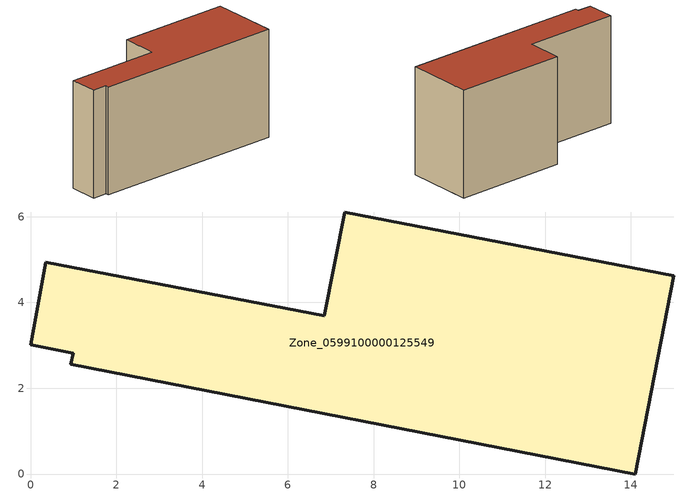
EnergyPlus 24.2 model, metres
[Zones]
Zone_0599100000125549
 floor ground (C_G): 0.94,2.56 0.99,2.82 0,3.01 0.35,4.93 6.85,3.69 7.33,6.11 15,4.62 14.1,0 z0
 wall outside (C_F): 0.99,2.82 0.94,2.56 14.1,0 15,4.62 7.33,6.11 6.85,3.69 0.35,4.93 0,3.01 0.99,2.82 z0:7.48
 roof outside (C_R): 0.94,2.56 14.1,0 15,4.62 7.33,6.11 6.85,3.69 0.35,4.93 0,3.01 0.99,2.82 z7.48
[BUILDING]
Pand.0599100000125549: North Axis=0; Terrain=City; Loads Convergence Tolerance Value=0.04; Temperature Convergence Tolerance Value=0.4; Solar Distribution=FullExterior; Maximum Number of Warmup Days=25; Minimum Number of Warmup Days=1
[Site:Location]
Rotterdam.The.Hague.AP_ZH_NLD Design_Conditions: Latitude=51.96; Longitude=4.45; Time Zone=1; Elevation=-4.5
[SITE:GROUNDTEMPERATURE:BUILDINGSURFACE]
18, 18, 18, 18, 18, 18, 18, 18, 18, 18, 18, 18
[MATERIAL] Thermal Absorptance=0.9; Solar Absorptance=0.7; Visible Absorptance=0.7
Name | Roughness | Thickness | Conductivity | Density | Specific Heat
G.TI.1946 | MediumSmooth | 0.15 | 1 | 540 | 1210
F.TI.1946 | Rough | 0.3 | 0.857143 | 1920 | 840
R.TI.1946 | MediumRough | 0.2 | 0.1 | 1500 | 1000
[CONSTRUCTION]
C_G: G.TI.1946
C_F: F.TI.1946
C_R: R.TI.1946
[ZONE]
Zone_0599100000125549: Type=1; Multiplier=1; Ceiling Height=Autocalculate; Volume=Autocalculate; Floor Area=autocalculate; Part of Total Floor Area=Yes
[ZONEINFILTRATION:DESIGNFLOWRATE]
Infil_Zone_0599100000125549: Zone or ZoneList or Space or SpaceList=Zone_0599100000125549; Schedule=AlwaysOn; Design Flow Rate Calculation Method=Flow/Area; Flow Rate per Floor Area=0.003; Constant Term Coefficient=1; Temperature Term Coefficient=0; Velocity Term Coefficient=0; Velocity Squared Term Coefficient=0
[HVACTEMPLATE:ZONE:IDEALLOADSAIRSYSTEM]
Zone_0599100000125549: Maximum Heating Supply Air Temperature=50; Minimum Cooling Supply Air Temperature=13; Maximum Heating Supply Air Humidity Ratio=0.0156; Minimum Cooling Supply Air Humidity Ratio=0.0077; Heating Limit=NoLimit; Cooling Limit=NoLimit; Dehumidification Control Type=ConstantSensibleHeatRatio; Cooling Sensible Heat Ratio=0.7; Dehumidification Setpoint=60; Humidification Control Type=None; Humidification Setpoint=30; Outdoor Air Method=None; Outdoor Air Flow Rate per Person=0.00944; Outdoor Air Flow Rate per Zone Floor Area=0; Outdoor Air Flow Rate per Zone=0; Demand Controlled Ventilation Type=None; Outdoor Air Economizer Type=NoEconomizer; Heat Recovery Type=None; Sensible Heat Recovery Effectiveness=0.7; Latent Heat Recovery Effectiveness=0.65
[ZONECONTROL:THERMOSTAT]
ThermostatControl_Zone_0599100000125549: Zone or ZoneList=Zone_0599100000125549; Control Type Schedule=DualSetpointControlType; Control 1=Thermostat_Zone_0599100000125549; Temperature Difference Between Cutout And Setpoint=0
[THERMOSTATSETPOINT:DUALSETPOINT]
Thermostat_Zone_0599100000125549: Heating Setpoint Temperature Schedule=HeatingSetpoint_Zone_0599100000125549; Cooling Setpoint Temperature Schedule=CoolingSetpoint_Zone_0599100000125549
[SCHEDULE:COMPACT]
HeatingSetpoint_Zone_0599100000125549: Through: 12/31, For: AllDays, Until: 24:00, 21
CoolingSetpoint_Zone_0599100000125549: Through: 12/31, For: AllDays, Until: 24:00, 24
DualSetpointControlType: Through: 12/31, For: AllDays, Until: 24:00, 4
AlwaysOn: Through: 12/31, For: AllDays, Until: 24:00, 1
